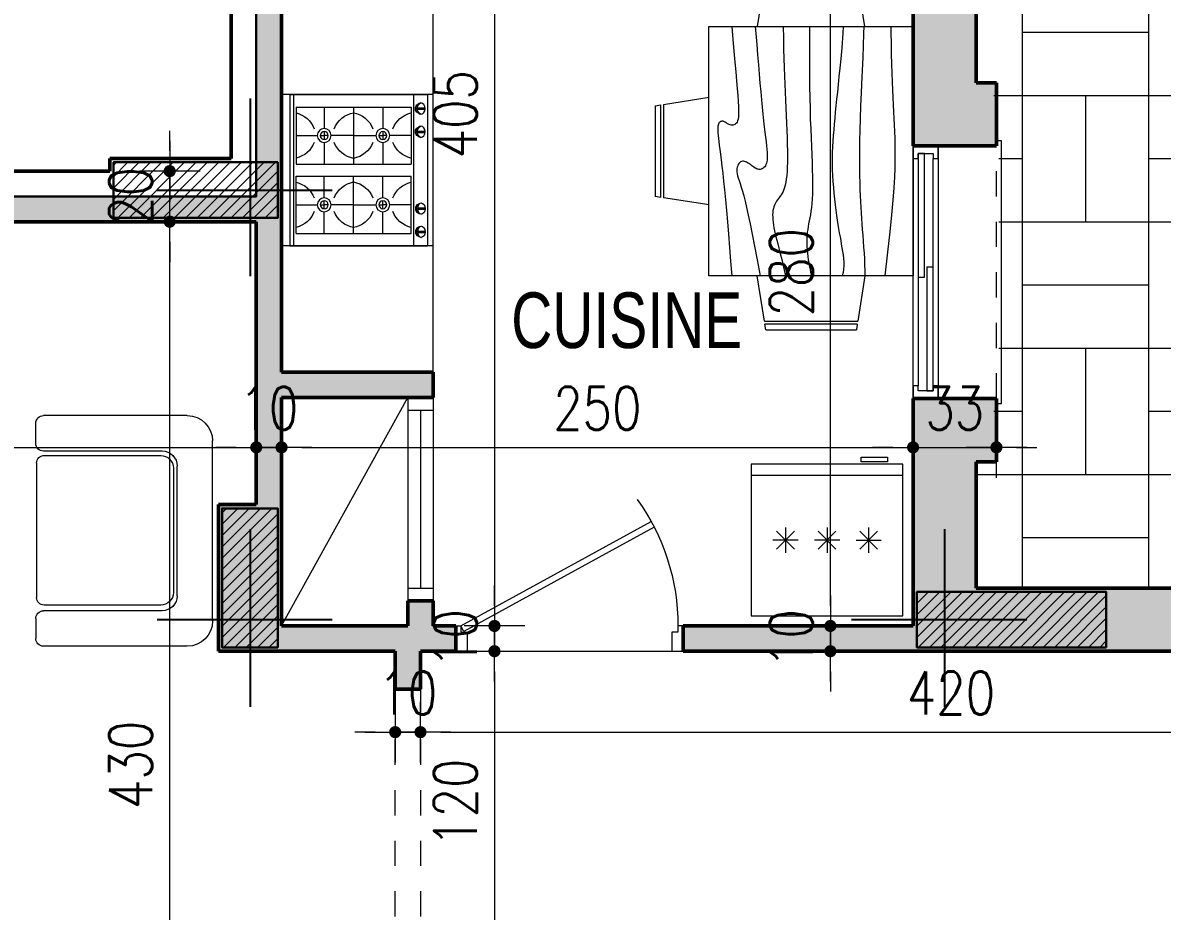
# Model space of a CAD drawing. Header units: millimetres. Extents: x 906 to 2482, y -1360 to -637.
# Drawn here: x 2039.043 to 2043.553, y -1350.228 to -1346.712 of the extents above; entities that cross this region are included whole.
import ezdxf

# ---------------------------------------------------------------- set-up
doc = ezdxf.new("R2010")
doc.units = ezdxf.units.MM
for name, pattern in [('AXES', [2, 1.25, -0.25, 0.25, -0.25]), ('CONTINU', [0]), ('HIDDEN', [0.375, 0.25, -0.125])]:
    doc.linetypes.add(name, pattern=pattern)
doc.layers.get('DEFPOINTS').update_dxf_attribs({"color": 255, "lineweight": 13})
for name, color, linetype, lineweight in [('A-signe', 7, 'Continuous', 9), ('APPUITS', 7, 'Continuous', 18), ('AXE LIMITE', 7, 'AXES', 30), ('DIM.', 4, 'Continuous', 25), ('interrompu', 7, 'HIDDEN', 15), ('MENUISERIE', 7, 'Continuous', 13), ('MUR 0.5', 7, 'Continuous', 50), ('POTEAUX ARCH', 7, 'Continuous', 30), ('POTEAUX HACHURE', 7, 'Continuous', 15), ('SANITAIRE', 7, 'Continuous', 15), ('TEXTE', 7, 'Continuous', 20)]:
    doc.layers.add(name, color=color, linetype=linetype, lineweight=lineweight)
doc.layers.add('AXE', color=7, linetype='AXES')
doc.layers.add('HATCH', color=7, linetype='Continuous', lineweight=5, true_color=0xbababa)
doc.layers.add('MEUBLE', color=7, linetype='Continuous', lineweight=15, true_color=0x6a4f34)
doc.layers.add('TEINTE 1', color=7, linetype='Continuous', true_color=0x210042)
doc.styles.add('atef', font='romans.shx', dxfattribs={"width": 0.8})
doc.styles.add('STYLE4', font='swisscl.ttf')
doc.dimstyles.new('COTEXT', dxfattribs={"dimscale": 0, "dimtxt": 0.17, "dimasz": 0.08, "dimexe": 0.015, "dimexo": 0.015, "dimgap": 0.07, "dimtad": 1, "dimdec": 0, "dimlfac": 100, "dimzin": 0, "dimdsep": 46, "dimtxsty": 'atef', "dimblk": 'SIG2', "dimcen": 0.15, "dimse1": 1, "dimse2": 1, "dimclrd": 256, "dimclre": 6, "dimclrt": 2, "dimadec": 0, "dimazin": 0, "dimtfac": 0.5, "dimtdec": 0, "dimtix": 1, "dimtmove": 2, "dimatfit": 1, "dimldrblk": 'SIG2', "dimfxl": 0.18, "dimtolj": 1, "dimtzin": 0, "dimlwd": 18, "dimarcsym": 0})

# ---------------------------------------------------------------- blocks, each defined once
blk = doc.blocks.new('PORTE 0.90')
at = {"layer": 'MENUISERIE'}
for points in [[(-0.7859, 0.3911), (-0.0325, -0.0217), (-0.02, 0), (-0.7742, 0.4132)], [(-0.9, 0), (-0.88, 0), (-0.88, -0.025), (-0.855, -0.025), (-0.855, -0.1), (-0.9, -0.1)], [(0, 0), (-0.02, 0), (-0.02, -0.025), (-0.045, -0.025), (-0.045, -0.1), (0, -0.1)]]:
    blk.add_lwpolyline(points, dxfattribs=at)
blk.add_arc((-0.02, 0), 0.86, 144.3645, 180, dxfattribs=at)
blk = doc.blocks.new('SIG2')
at = {"layer": 'A-signe'}
for p, q in [((0, 1.5), (0, 0.5)), ((-1.5, 0), (-0.5, 0)), ((-0.5, 0), (0.5, 0)), ((0, 0.5), (0, -0.5)), ((0.5, 0), (1.5, 0)), ((0, -0.5), (0, -1.5))]:
    blk.add_line(p, q, dxfattribs=at)
at = {"layer": 'A-signe', "const_width": 0.3}
blk.add_lwpolyline([(-0.15, 0, 1), (0.15, 0, 1)], format="xyb", close=True, dxfattribs=at)
blk = doc.blocks.new('*D904')
at = {"layer": 'DEFPOINTS', "color": 0, "transparency": 16777216}
for p in [(2041.7448, -1345.0493), (2040.9101, -1349.0993), (2041.2392, -1349.0993)]:
    blk.add_point(p, dxfattribs=at)
at = {"layer": 'DIM.', "lineweight": 18, "transparency": 16777216}
blk.add_line((2040.9101, -1345.1293), (2040.9101, -1349.0193), dxfattribs=at)
at = {"layer": 'DIM.', "lineweight": 18, "transparency": 16777216, "xscale": 0.08, "yscale": 0.08, "zscale": 0.08}
for p, rotation in [((2040.9101, -1345.0493), 90), ((2040.9101, -1349.0993), 270)]:
    blk.add_blockref('SIG2', p, dxfattribs=dict(at, rotation=rotation))
at = {"layer": 'DIM.', "color": 2, "transparency": 16777216, "insert": (2040.7551, -1347.0743), "char_height": 0.17, "attachment_point": 5, "rotation": 90, "style": 'atef'}
blk.add_mtext('\\A1;405', dxfattribs=at)
blk = doc.blocks.new('*D905')
at = {"layer": 'DEFPOINTS', "color": 0, "transparency": 16777216}
for p in [(2040.6172, -1349.1993), (2040.9101, -1350.3993), (2041.3899, -1350.3993)]:
    blk.add_point(p, dxfattribs=at)
at = {"layer": 'DIM.', "lineweight": 18, "transparency": 16777216}
blk.add_line((2040.9101, -1349.2793), (2040.9101, -1350.3193), dxfattribs=at)
at = {"layer": 'DIM.', "lineweight": 18, "transparency": 16777216, "xscale": 0.08, "yscale": 0.08, "zscale": 0.08}
for p, rotation in [((2040.9101, -1349.1993), 90), ((2040.9101, -1350.3993), 270)]:
    blk.add_blockref('SIG2', p, dxfattribs=dict(at, rotation=rotation))
at = {"layer": 'DIM.', "color": 2, "transparency": 16777216, "insert": (2040.7551, -1349.7993), "char_height": 0.17, "attachment_point": 5, "rotation": 90, "style": 'atef'}
blk.add_mtext('\\A1;120', dxfattribs=at)
blk = doc.blocks.new('Frigo1')
for p, q in [((0, 0.6), (0, 0)), ((0.6, 0.6), (0, 0.6)), ((0.6, 0), (0.6, 0.6)), ((0, 0), (0.6, 0)), ((0.0007, 0.0439), (0.5982, 0.0439)), ((0.0601, -0.0276), (0.0601, -0.0096)), ((0.0601, -0.0096), (0.1642, -0.0096)), ((0.1642, -0.0276), (0.0601, -0.0276)), ((0.1642, -0.0096), (0.1642, -0.0276))]:
    blk.add_line(p, q)
at = {"color": 0}
for p, q in [((0.1702, 0.2646), (0.0995, 0.3354)), ((0.0995, 0.2646), (0.1702, 0.3354)), ((0.1349, 0.25), (0.1349, 0.35)), ((0.2641, 0.2646), (0.3348, 0.3354)), ((0.3348, 0.2646), (0.2641, 0.3354)), ((0.2995, 0.25), (0.2995, 0.35)), ((0.4287, 0.2646), (0.4994, 0.3354)), ((0.4994, 0.2646), (0.4287, 0.3354)), ((0.4641, 0.25), (0.4641, 0.35)), ((0.1849, 0.3), (0.0849, 0.3)), ((0.2495, 0.3), (0.3495, 0.3)), ((0.4141, 0.3), (0.5141, 0.3))]:
    blk.add_line(p, q, dxfattribs=at)
blk = doc.blocks.new('KITCHEN  AID 30')
for p, q in [((-150, 0), (150, 0)), ((-150, 0), (-150, -272.5)), ((150, 0), (150, -272.5)), ((-150, -7.5), (150, -7.5)), ((-125, -12.5), (-125, -240)), ((-125, -12.5), (-12, -12.5)), ((-68.5, -12.5), (-68.5, -54.5)), ((-12, -12.5), (-12, -240)), ((12, -12.5), (12, -240)), ((125, -12.5), (12, -12.5)), ((68.5, -12.5), (68.5, -54.5)), ((125, -12.5), (125, -240)), ((-68.5, -60.4), (-68.5, -68.3)), ((68.5, -60.4), (68.5, -68.3)), ((-125, -68.3), (-82.2, -68.3)), ((-76.3, -68.3), (-60.7, -68.3)), ((-68.5, -76.1), (-68.5, -68.3)), ((-68.5, -126.5), (-68.5, -82)), ((-54.8, -68.3), (-12, -68.3)), ((54.8, -68.3), (12, -68.3)), ((76.3, -68.3), (60.7, -68.3)), ((68.5, -76.1), (68.5, -68.3)), ((68.5, -126.5), (68.5, -82)), ((125, -68.3), (82.2, -68.3)), ((-125, -126.2), (-12, -126.2)), ((-68.5, -126), (-68.5, -170.5)), ((125, -126.2), (12, -126.2)), ((68.5, -126), (68.5, -170.5)), ((-68.5, -176.4), (-68.5, -184.2)), ((68.5, -176.4), (68.5, -184.2)), ((-125, -184.2), (-82.2, -184.2)), ((-76.3, -184.2), (-60.7, -184.2)), ((-68.5, -192.1), (-68.5, -184.2)), ((-68.5, -240), (-68.5, -198)), ((-54.8, -184.2), (-12, -184.2)), ((54.8, -184.2), (12, -184.2)), ((76.3, -184.2), (60.7, -184.2)), ((68.5, -192.1), (68.5, -184.2)), ((68.5, -240), (68.5, -198)), ((125, -184.2), (82.2, -184.2)), ((-150, -245), (150, -245)), ((-125, -240), (-12, -240)), ((125, -240), (12, -240)), ((-123.2, -252.5), (-123.2, -268.1)), ((-120.7, -255.2), (-123.2, -255.2)), ((-120.7, -252.5), (-120.7, -268.1)), ((-77.2, -252.5), (-77.2, -268.1)), ((-74.7, -255.2), (-77.2, -255.2)), ((-74.7, -252.5), (-74.7, -268.1)), ((74.7, -252.7), (74.7, -268.2)), ((74.7, -255.4), (77.2, -255.4)), ((77.2, -252.7), (77.2, -268.2)), ((120.7, -252.7), (120.7, -268.2)), ((120.7, -255.4), (123.2, -255.4)), ((123.2, -252.7), (123.2, -268.2)), ((-150, -272.5), (150, -272.5))]:
    blk.add_line(p, q)
for centre, radius in [((-68.5, -68.3), 13.7), ((-68.5, -68.3), 7.82), ((68.5, -68.3), 13.7), ((68.5, -68.3), 7.82), ((-68.5, -184.2), 13.7), ((-68.5, -184.2), 7.82), ((68.5, -184.2), 13.7), ((68.5, -184.2), 7.82)]:
    blk.add_circle(centre, radius)
for centre, start, end in [((-63.7, -1.3), 192.7674, 248.8188), ((-73.3, -1.3), 291.1812, 347.2326), ((73.3, -1.3), 192.7674, 248.8188), ((63.7, -1.3), 291.1812, 347.2326), ((-63.7, -135.2), 111.1812, 170.1161), ((-73.3, -135.2), 9.8839, 68.8188), ((73.3, -135.2), 111.1812, 170.1161), ((63.7, -135.2), 9.8839, 68.8188), ((-63.7, -117.3), 189.8839, 248.8188), ((-73.3, -117.3), 291.1812, 350.1161), ((73.3, -117.3), 189.8839, 248.8188), ((63.7, -117.3), 291.1812, 350.1161), ((-63.7, -251.2), 111.1812, 167.2326), ((-73.3, -251.2), 12.7674, 68.8188), ((73.3, -251.2), 111.1812, 167.2326), ((63.7, -251.2), 12.7674, 68.8188)]:
    blk.add_arc(centre, 50.7, start, end)
for centre in [(-122, -259.4), (-76, -259.4)]:
    blk.add_ellipse(centre, major_axis=(-11.1, 0), ratio=0.7838)
for centre, major_axis, ratio, start_param, end_param in [((-122, -261.2), (-11.1, 0), 0.7838, 3.244352, 6.180426), ((-122, -254.5), (-8.35, 0), 0.700025, 3.302477, 6.122301), ((-76, -261.2), (-11.1, 0), 0.7838, 3.244352, 6.180426), ((-76, -254.5), (-8.35, 0), 0.700025, 3.302477, 6.122301)]:
    blk.add_ellipse(centre, major_axis=major_axis, ratio=ratio, start_param=start_param, end_param=end_param)
at = {"extrusion": (0, 0, -1)}
for centre in [(76, -259.6), (122, -259.6)]:
    blk.add_ellipse(centre, major_axis=(11.1, 0), ratio=0.7838, dxfattribs=at)
for centre, major_axis, ratio, start_param, end_param in [((76, -261.4), (11.1, 0), 0.7838, 3.244352, 6.180426), ((76, -254.7), (8.35, 0), 0.700025, 3.302477, 6.122301), ((122, -261.4), (11.1, 0), 0.7838, 3.244352, 6.180426), ((122, -254.7), (8.35, 0), 0.700025, 3.302477, 6.122301)]:
    blk.add_ellipse(centre, major_axis=major_axis, ratio=ratio, start_param=start_param, end_param=end_param, dxfattribs=at)
blk = doc.blocks.new('*D925')
at = {"layer": 'DEFPOINTS', "color": 0, "transparency": 16777216}
for p in [(2040.6987, -1349.0993), (2040.9101, -1349.0993), (2040.6987, -1349.1993)]:
    blk.add_point(p, dxfattribs=at)
at = {"layer": 'DIM.', "lineweight": 18, "transparency": 16777216}
for p, q in [((2040.9101, -1349.0193), (2040.9101, -1348.9393)), ((2040.9101, -1349.1993), (2040.9101, -1349.0993)), ((2040.9101, -1349.2793), (2040.9101, -1349.3593))]:
    blk.add_line(p, q, dxfattribs=at)
at = {"layer": 'DIM.', "lineweight": 18, "transparency": 16777216, "xscale": 0.08, "yscale": 0.08, "zscale": 0.08}
for p, rotation in [((2040.9101, -1349.0993), 270), ((2040.9101, -1349.1993), 90)]:
    blk.add_blockref('SIG2', p, dxfattribs=dict(at, rotation=rotation))
at = {"layer": 'DIM.', "color": 2, "transparency": 16777216, "insert": (2040.7551, -1349.1493), "char_height": 0.17, "attachment_point": 5, "rotation": 90, "style": 'atef'}
blk.add_mtext('\\A1;10', dxfattribs=at)
blk = doc.blocks.new('*D926')
at = {"layer": 'DEFPOINTS', "color": 0, "transparency": 16777216}
for p in [(2039.9672, -1347.7843), (2040.0672, -1348.0955), (2040.0672, -1348.3926)]:
    blk.add_point(p, dxfattribs=at)
at = {"layer": 'DIM.', "lineweight": 18, "transparency": 16777216}
for p, q in [((2039.8872, -1348.3926), (2039.8072, -1348.3926)), ((2039.9672, -1348.3926), (2040.0672, -1348.3926)), ((2040.1472, -1348.3926), (2040.2272, -1348.3926))]:
    blk.add_line(p, q, dxfattribs=at)
at = {"layer": 'DIM.', "lineweight": 18, "transparency": 16777216, "xscale": 0.08, "yscale": 0.08, "zscale": 0.08}
blk.add_blockref('SIG2', (2039.9672, -1348.3926), dxfattribs=at)
at = {"layer": 'DIM.', "lineweight": 18, "transparency": 16777216, "xscale": 0.08, "yscale": 0.08, "zscale": 0.08, "rotation": 180}
blk.add_blockref('SIG2', (2040.0672, -1348.3926), dxfattribs=at)
at = {"layer": 'DIM.', "color": 2, "transparency": 16777216, "insert": (2040.0172, -1348.2376), "char_height": 0.17, "attachment_point": 5, "style": 'atef'}
blk.add_mtext('\\A1;10', dxfattribs=at)
blk = doc.blocks.new('*D914')
at = {"layer": 'DEFPOINTS', "color": 0, "transparency": 16777216}
for p in [(2040.0672, -1347.6831), (2042.5672, -1348.116), (2042.5672, -1348.3926)]:
    blk.add_point(p, dxfattribs=at)
at = {"layer": 'DIM.', "lineweight": 18, "transparency": 16777216}
blk.add_line((2040.1472, -1348.3926), (2042.4872, -1348.3926), dxfattribs=at)
at = {"layer": 'DIM.', "lineweight": 18, "transparency": 16777216, "xscale": 0.08, "yscale": 0.08, "zscale": 0.08, "rotation": 180}
blk.add_blockref('SIG2', (2040.0672, -1348.3926), dxfattribs=at)
at = {"layer": 'DIM.', "lineweight": 18, "transparency": 16777216, "xscale": 0.08, "yscale": 0.08, "zscale": 0.08}
blk.add_blockref('SIG2', (2042.5672, -1348.3926), dxfattribs=at)
at = {"layer": 'DIM.', "color": 2, "transparency": 16777216, "insert": (2041.3172, -1348.2376), "char_height": 0.17, "attachment_point": 5, "style": 'atef'}
blk.add_mtext('\\A1;250', dxfattribs=at)
blk = doc.blocks.new('*D915')
at = {"layer": 'DEFPOINTS', "color": 0, "transparency": 16777216}
for p in [(2039.6245, -1347.4993), (2039.7101, -1347.4993), (2040.5423, -1351.7993)]:
    blk.add_point(p, dxfattribs=at)
at = {"layer": 'DIM.', "lineweight": 18, "transparency": 16777216}
blk.add_line((2039.6245, -1351.7193), (2039.6245, -1347.5793), dxfattribs=at)
at = {"layer": 'DIM.', "lineweight": 18, "transparency": 16777216, "xscale": 0.08, "yscale": 0.08, "zscale": 0.08}
for p, rotation in [((2039.6245, -1347.4993), 90), ((2039.6245, -1351.7993), 270)]:
    blk.add_blockref('SIG2', p, dxfattribs=dict(at, rotation=rotation))
at = {"layer": 'DIM.', "color": 2, "transparency": 16777216, "insert": (2039.4695, -1349.6493), "char_height": 0.17, "attachment_point": 5, "rotation": 90, "style": 'atef'}
blk.add_mtext('\\A1;430', dxfattribs=at)
blk = doc.blocks.new('*D916')
at = {"layer": 'DEFPOINTS', "color": 0, "transparency": 16777216}
for p in [(2039.6245, -1347.2993), (2039.7352, -1347.2993), (2039.7101, -1347.4993)]:
    blk.add_point(p, dxfattribs=at)
at = {"layer": 'DIM.', "lineweight": 18, "transparency": 16777216}
for p, q in [((2039.6245, -1347.2193), (2039.6245, -1347.1393)), ((2039.6245, -1347.4993), (2039.6245, -1347.2993)), ((2039.6245, -1347.5793), (2039.6245, -1347.6593))]:
    blk.add_line(p, q, dxfattribs=at)
at = {"layer": 'DIM.', "lineweight": 18, "transparency": 16777216, "xscale": 0.08, "yscale": 0.08, "zscale": 0.08}
for p, rotation in [((2039.6245, -1347.2993), 270), ((2039.6245, -1347.4993), 90)]:
    blk.add_blockref('SIG2', p, dxfattribs=dict(at, rotation=rotation))
at = {"layer": 'DIM.', "color": 2, "transparency": 16777216, "insert": (2039.4695, -1347.3993), "char_height": 0.17, "attachment_point": 5, "rotation": 90, "style": 'atef'}
blk.add_mtext('\\A1;20', dxfattribs=at)
blk = doc.blocks.new('*D931')
at = {"layer": 'DEFPOINTS', "color": 0, "linetype": 'Continuous', "transparency": 16777216}
for p in [(2035.7672, -1347.4993), (2039.9672, -1347.4993), (2039.9672, -1348.3926)]:
    blk.add_point(p, dxfattribs=at)
at = {"layer": 'DIM.', "linetype": 'Continuous', "lineweight": 18, "transparency": 16777216}
blk.add_line((2035.8472, -1348.3926), (2039.8872, -1348.3926), dxfattribs=at)
at = {"layer": 'DIM.', "linetype": 'Continuous', "lineweight": 18, "transparency": 16777216, "xscale": 0.08, "yscale": 0.08, "zscale": 0.08, "rotation": 180}
blk.add_blockref('SIG2', (2035.7672, -1348.3926), dxfattribs=at)
at = {"layer": 'DIM.', "linetype": 'Continuous', "lineweight": 18, "transparency": 16777216, "xscale": 0.08, "yscale": 0.08, "zscale": 0.08}
blk.add_blockref('SIG2', (2039.9672, -1348.3926), dxfattribs=at)
at = {"layer": 'DIM.', "color": 2, "linetype": 'Continuous', "transparency": 16777216, "insert": (2037.8672, -1348.2376), "char_height": 0.17, "attachment_point": 5, "style": 'atef'}
blk.add_mtext('\\A1;420', dxfattribs=at)
blk = doc.blocks.new('*D935')
at = {"layer": 'DEFPOINTS', "color": 0, "transparency": 16777216}
for p in [(2042.2262, -1349.0993), (2042.2399, -1349.0993), (2042.2262, -1349.1993)]:
    blk.add_point(p, dxfattribs=at)
at = {"layer": 'DIM.', "lineweight": 18, "transparency": 16777216}
for p, q in [((2042.2399, -1349.0193), (2042.2399, -1348.9393)), ((2042.2399, -1349.1993), (2042.2399, -1349.0993)), ((2042.2399, -1349.2793), (2042.2399, -1349.3593))]:
    blk.add_line(p, q, dxfattribs=at)
at = {"layer": 'DIM.', "lineweight": 18, "transparency": 16777216, "xscale": 0.08, "yscale": 0.08, "zscale": 0.08}
for p, rotation in [((2042.2399, -1349.0993), 270), ((2042.2399, -1349.1993), 90)]:
    blk.add_blockref('SIG2', p, dxfattribs=dict(at, rotation=rotation))
at = {"layer": 'DIM.', "color": 2, "transparency": 16777216, "insert": (2042.0849, -1349.1493), "char_height": 0.17, "attachment_point": 5, "rotation": 90, "style": 'atef'}
blk.add_mtext('\\A1;10', dxfattribs=at)
blk = doc.blocks.new('*D936')
at = {"layer": 'DEFPOINTS', "color": 0, "transparency": 16777216}
for p in [(2042.2399, -1346.2993), (2042.5672, -1346.2993), (2042.2262, -1349.0993)]:
    blk.add_point(p, dxfattribs=at)
at = {"layer": 'DIM.', "lineweight": 18, "transparency": 16777216}
blk.add_line((2042.2399, -1349.0193), (2042.2399, -1346.3793), dxfattribs=at)
at = {"layer": 'DIM.', "lineweight": 18, "transparency": 16777216, "xscale": 0.08, "yscale": 0.08, "zscale": 0.08}
for p, rotation in [((2042.2399, -1346.2993), 90), ((2042.2399, -1349.0993), 270)]:
    blk.add_blockref('SIG2', p, dxfattribs=dict(at, rotation=rotation))
at = {"layer": 'DIM.', "color": 2, "transparency": 16777216, "insert": (2042.0849, -1347.6993), "char_height": 0.17, "attachment_point": 5, "rotation": 90, "style": 'atef'}
blk.add_mtext('\\A1;280', dxfattribs=at)
blk = doc.blocks.new('*D938')
at = {"layer": 'DEFPOINTS', "color": 0, "transparency": 16777216}
for p in [(2040.5172, -1349.5241), (2040.6172, -1349.5196), (2040.6172, -1349.5241)]:
    blk.add_point(p, dxfattribs=at)
at = {"layer": 'DIM.', "lineweight": 18, "transparency": 16777216}
for p, q in [((2040.4372, -1349.5196), (2040.3572, -1349.5196)), ((2040.5172, -1349.5196), (2040.6172, -1349.5196)), ((2040.6972, -1349.5196), (2040.7772, -1349.5196))]:
    blk.add_line(p, q, dxfattribs=at)
at = {"layer": 'DIM.', "lineweight": 18, "transparency": 16777216, "xscale": 0.08, "yscale": 0.08, "zscale": 0.08}
blk.add_blockref('SIG2', (2040.5172, -1349.5196), dxfattribs=at)
at = {"layer": 'DIM.', "lineweight": 18, "transparency": 16777216, "xscale": 0.08, "yscale": 0.08, "zscale": 0.08, "rotation": 180}
blk.add_blockref('SIG2', (2040.6172, -1349.5196), dxfattribs=at)
at = {"layer": 'DIM.', "color": 2, "transparency": 16777216, "insert": (2040.5672, -1349.3646), "char_height": 0.17, "attachment_point": 5, "style": 'atef'}
blk.add_mtext('\\A1;10', dxfattribs=at)
blk = doc.blocks.new('*D939')
at = {"layer": 'DEFPOINTS', "color": 0, "transparency": 16777216}
for p in [(2044.8172, -1349.1993), (2040.6172, -1349.5241), (2044.8172, -1349.5196)]:
    blk.add_point(p, dxfattribs=at)
at = {"layer": 'DIM.', "lineweight": 18, "transparency": 16777216}
blk.add_line((2040.6972, -1349.5196), (2044.7372, -1349.5196), dxfattribs=at)
at = {"layer": 'DIM.', "lineweight": 18, "transparency": 16777216, "xscale": 0.08, "yscale": 0.08, "zscale": 0.08, "rotation": 180}
blk.add_blockref('SIG2', (2040.6172, -1349.5196), dxfattribs=at)
at = {"layer": 'DIM.', "lineweight": 18, "transparency": 16777216, "xscale": 0.08, "yscale": 0.08, "zscale": 0.08}
blk.add_blockref('SIG2', (2044.8172, -1349.5196), dxfattribs=at)
at = {"layer": 'DIM.', "color": 2, "transparency": 16777216, "insert": (2042.7172, -1349.3646), "char_height": 0.17, "attachment_point": 5, "style": 'atef'}
blk.add_mtext('\\A1;420', dxfattribs=at)
blk = doc.blocks.new('*D958')
at = {"layer": 'DEFPOINTS', "color": 0, "linetype": 'CONTINU', "transparency": 16777216}
for p in [(2042.5672, -1348.2726), (2042.8972, -1348.2726), (2042.8972, -1348.3926)]:
    blk.add_point(p, dxfattribs=at)
at = {"layer": 'DIM.', "linetype": 'CONTINU', "lineweight": 18, "transparency": 16777216}
for p, q in [((2042.4872, -1348.3926), (2042.4072, -1348.3926)), ((2042.5672, -1348.3926), (2042.8972, -1348.3926)), ((2042.9772, -1348.3926), (2043.0572, -1348.3926))]:
    blk.add_line(p, q, dxfattribs=at)
at = {"layer": 'DIM.', "linetype": 'CONTINU', "lineweight": 18, "transparency": 16777216, "xscale": 0.08, "yscale": 0.08, "zscale": 0.08}
blk.add_blockref('SIG2', (2042.5672, -1348.3926), dxfattribs=at)
at = {"layer": 'DIM.', "linetype": 'CONTINU', "lineweight": 18, "transparency": 16777216, "xscale": 0.08, "yscale": 0.08, "zscale": 0.08, "rotation": 180}
blk.add_blockref('SIG2', (2042.8972, -1348.3926), dxfattribs=at)
at = {"layer": 'DIM.', "color": 2, "linetype": 'CONTINU', "transparency": 16777216, "insert": (2042.7322, -1348.2376), "char_height": 0.17, "attachment_point": 5, "style": 'atef'}
blk.add_mtext('\\A1;33', dxfattribs=at)
blk = doc.blocks.new('Sofa1P')
for p, q in [((-0.3562, 0), (0.3562, 0)), ((-0.4562, -0.1), (-0.4562, -0.6699)), ((0.4562, -0.1), (0.4562, -0.6699)), ((-0.2563, -0.14), (0.2563, -0.14)), ((0.2487, -0.1553), (-0.2436, -0.1553)), ((-0.3162, -0.2), (-0.3162, -0.6699)), ((-0.2936, -0.2053), (-0.2936, -0.6667)), ((0.2987, -0.6667), (0.2987, -0.2053)), ((0.3162, -0.2), (0.3162, -0.6699)), ((-0.3462, -0.6999), (-0.4262, -0.6999)), ((0.2687, -0.6967), (-0.2636, -0.6967)), ((0.3462, -0.6999), (0.4262, -0.6999))]:
    blk.add_line(p, q)
for centre, radius, start, end in [((-0.3562, -0.1), 0.1, 90, 180), ((0.3562, -0.1), 0.1, 0, 90), ((-0.2563, -0.2), 0.06, 90, 180), ((-0.2436, -0.2053), 0.05, 90, 180), ((0.2487, -0.2053), 0.05, 0, 90), ((0.2563, -0.2), 0.06, 0, 90), ((-0.4262, -0.6699), 0.03, 180, 270), ((-0.3462, -0.6699), 0.03, 270, 0), ((-0.2636, -0.6667), 0.03, 180, 270), ((0.2687, -0.6667), 0.03, 270, 0), ((0.3462, -0.6699), 0.03, 180, 270), ((0.4262, -0.6699), 0.03, 270, 0)]:
    blk.add_arc(centre, radius, start, end)

msp = doc.modelspace()

# ---------------------------------------------------------------- hatches: boundary and pattern name
at = {"layer": 'HATCH'}
h = msp.add_hatch(dxfattribs=at)
h.set_pattern_fill('164', pattern_type=2)
h.set_pattern_definition([(0, (0, 0), (0.5, 0.5), []), (0, (0, 0.25), (0.5, 0.5), [0.5, -0.5]), (90, (0, 0), (-0.5, 0.5), []), (90, (0.25, 0.5), (-0.5, 0.5), [0.5, -0.5])])
h.paths.add_polyline_path([(2042.8172, -1348.9493), (2045.8893, -1348.9493), (2045.8893, -1348.9263), (2046.4472, -1348.9263), (2046.4472, -1348.9493), (2046.7172, -1348.9493), (2046.7172, -1345.0493), (2042.8172, -1345.0493), (2042.8172, -1345.0679), (2042.8372, -1345.0679), (2042.8372, -1346.0693), (2042.8172, -1346.0693), (2042.8172, -1346.9493), (2042.8872, -1346.9493), (2042.8872, -1347.1793), (2042.9072, -1347.1793), (2042.9072, -1348.2193), (2042.8872, -1348.2193), (2042.8872, -1348.4493), (2042.8172, -1348.4493)])
at = {"layer": 'POTEAUX HACHURE'}
h = msp.add_hatch(dxfattribs=at)
h.set_pattern_fill('ANSI31', color=256, scale=0.01)
h.set_pattern_definition([(45, (938.109405, -440.583922), (-0.0224506403, 0.0224506403), [])])
h.paths.add_polyline_path([(2040.0522, -1347.2643), (2039.4021, -1347.2643), (2039.4021, -1347.4842), (2040.0522, -1347.4842)])
h = msp.add_hatch(dxfattribs=at)
h.set_pattern_fill('ANSI31', color=256, scale=0.01)
h.set_pattern_definition([(45, (938.109405, -446.83392), (-0.0224506403, 0.0224506403), [])])
h.paths.add_polyline_path([(2040.0522, -1349.1843), (2039.8321, -1349.1843), (2039.8321, -1348.6344), (2040.0522, -1348.6344)])
h = msp.add_hatch(dxfattribs=at)
h.set_pattern_fill('ANSI31', color=256, scale=0.01)
h.set_pattern_definition([(45, (940.859405, -446.83392), (-0.0224506403, 0.0224506403), [])])
h.paths.add_polyline_path([(2043.3322, -1349.1843), (2042.5821, -1349.1843), (2042.5821, -1348.9644), (2043.3322, -1348.9644)])
at = {"layer": 'TEINTE 1', "linetype": 'CONTINU'}
h = msp.add_hatch(color=256, dxfattribs=at)
h.dxf.hatch_style = 1
h.paths.add_polyline_path([(2042.8172, -1346.0493), (2041.8172, -1346.0493), (2041.8172, -1345.9493), (2041.5672, -1345.9493), (2041.5672, -1346.2993), (2042.5672, -1346.2993), (2042.5672, -1347.1993), (2042.8972, -1347.1993), (2042.8972, -1346.9493), (2042.8172, -1346.9493)])
h = msp.add_hatch(color=256, dxfattribs=at)
h.dxf.hatch_style = 1
h.paths.add_polyline_path([(2040.0672, -1348.1955), (2040.6673, -1348.1955), (2040.6673, -1348.0955), (2040.0672, -1348.0955), (2040.0672, -1346.2592), (2039.9672, -1346.2592), (2039.9672, -1347.3993), (2039.3882, -1347.3993), (2039.4239, -1347.4993), (2039.9672, -1347.4993), (2039.9672, -1348.6193), (2039.8172, -1348.6193), (2039.8172, -1349.1993), (2040.5172, -1349.1993), (2040.5172, -1349.3493), (2040.6172, -1349.3493), (2040.6172, -1349.1993), (2040.7566, -1349.1993), (2040.7566, -1349.0993), (2040.6673, -1349.0993), (2040.6673, -1348.9993), (2040.5673, -1348.9993), (2040.5673, -1349.0993), (2040.0672, -1349.0993)])
h = msp.add_hatch(color=256, dxfattribs=at)
h.dxf.hatch_style = 1
h.paths.add_polyline_path([(2039.3882, -1347.3993), (2035.6672, -1347.3993), (2035.6672, -1349.3739), (2035.7672, -1349.3739), (2035.7672, -1347.4993), (2039.4239, -1347.4993)])
h = msp.add_hatch(color=256, dxfattribs=at)
h.dxf.hatch_style = 1
h.paths.add_polyline_path([(2045.9172, -1348.9493), (2042.8172, -1348.9493), (2042.8172, -1348.4493), (2042.8972, -1348.4493), (2042.8972, -1348.1993), (2042.5672, -1348.1993), (2042.5672, -1349.0993), (2041.6566, -1349.0993), (2041.6566, -1349.1993), (2044.8172, -1349.1993), (2044.8172, -1349.5002), (2044.9172, -1349.5002), (2044.9172, -1349.1993), (2045.9172, -1349.1993)])

# ---------------------------------------------------------------- linework, layer by layer
at = {"layer": 'APPUITS'}
msp.add_lwpolyline([(2042.8972, -1348.2193), (2042.9172, -1348.2193), (2042.9172, -1347.1793), (2042.8972, -1347.1793)], dxfattribs=at)
at = {"layer": 'AXE'}
for p, q in [((2039.9426, -1347.0124), (2039.9426, -1347.7154)), ((2039.5743, -1347.3743), (2040.2675, -1347.3743)), ((2039.9426, -1348.7159), (2039.9426, -1349.4189)), ((2042.6922, -1348.7158), (2042.6922, -1349.4188)), ((2039.5743, -1349.074), (2040.2675, -1349.074)), ((2042.3238, -1349.074), (2043.0171, -1349.074))]:
    msp.add_line(p, q, dxfattribs=at)
at = {"layer": 'AXE LIMITE', "linetype": 'CONTINU'}
msp.add_lwpolyline([(2042.8172, -1344.9493), (2039.9672, -1344.9493), (2039.9672, -1347.3993), (2035.6672, -1347.3993), (2035.6672, -1354.3493)], dxfattribs=at)
at = {"layer": 'interrompu', "ltscale": 0.2}
for p, q in [((2042.8972, -1348.1993), (2042.8972, -1347.1993)), ((2039.4034, -1347.2955), (2039.4021, -1347.2935)), ((2040.5172, -1350.2493), (2040.5172, -1349.3493)), ((2040.6172, -1349.3493), (2040.6172, -1350.2493))]:
    msp.add_line(p, q, dxfattribs=at)
at = {"layer": 'MENUISERIE'}
for p, q in [((2042.5672, -1348.1993), (2042.5672, -1347.1993)), ((2042.6672, -1347.1993), (2042.6672, -1348.1993)), ((2042.5872, -1347.2493), (2042.5872, -1348.1493)), ((2042.6472, -1348.1493), (2042.6472, -1347.2493)), ((2040.0672, -1349.0993), (2040.5673, -1348.1955)), ((2040.5673, -1348.1955), (2040.5673, -1348.9993)), ((2040.6673, -1348.1955), (2040.6673, -1348.9993)), ((2040.5673, -1348.2455), (2040.6673, -1348.2455)), ((2040.6173, -1348.2455), (2040.6173, -1348.9493)), ((2040.5673, -1348.9493), (2040.6673, -1348.9493)), ((2040.7566, -1349.1993), (2041.6566, -1349.1993))]:
    msp.add_line(p, q, dxfattribs=at)
at = {"layer": 'MENUISERIE', "extrusion": (0, 0, -1)}
for points in [[(-2042.6672, -1347.1993), (-2042.5672, -1347.1993), (-2042.5672, -1347.2493), (-2042.5872, -1347.2493), (-2042.5872, -1347.2293), (-2042.6472, -1347.2293), (-2042.6472, -1347.2493), (-2042.6672, -1347.2493), (-2042.6672, -1347.2493)], [(-2042.6122, -1347.2293), (-2042.5872, -1347.2293), (-2042.5872, -1347.7193), (-2042.6122, -1347.7193), (-2042.6122, -1347.7193)], [(-2042.6472, -1347.6793), (-2042.6222, -1347.6793), (-2042.6222, -1348.1693), (-2042.6472, -1348.1693), (-2042.6472, -1348.1693)], [(-2042.6672, -1348.1993), (-2042.6672, -1348.1493), (-2042.6472, -1348.1493), (-2042.6472, -1348.1693), (-2042.5872, -1348.1693), (-2042.5872, -1348.1493), (-2042.5672, -1348.1493), (-2042.5672, -1348.1993), (-2042.5672, -1348.1993)]]:
    msp.add_lwpolyline(points, close=True, dxfattribs=at)
at = {"layer": 'MEUBLE'}
for p, q in [((2041.9785, -1346.5467), (2041.9504, -1346.7263)), ((2042.3761, -1346.7263), (2042.348, -1346.5467)), ((2041.7593, -1347.7136), (2041.7593, -1346.7263)), ((2041.7593, -1346.7263), (2042.5672, -1346.7263)), ((2042.5672, -1346.7263), (2042.5672, -1347.7136)), ((2041.5798, -1347.0352), (2041.7594, -1347.0071)), ((2041.5462, -1347.0404), (2041.5686, -1347.0369)), ((2041.5462, -1347.0404), (2041.5462, -1347.3995)), ((2041.5686, -1347.403), (2041.5686, -1347.037)), ((2041.5798, -1347.0353), (2041.5798, -1347.4048)), ((2041.5686, -1347.403), (2041.5462, -1347.3995)), ((2041.7594, -1347.4328), (2041.5798, -1347.4047)), ((2042.5672, -1347.7136), (2041.7593, -1347.7136)), ((2041.9785, -1347.8932), (2041.9504, -1347.7136)), ((2042.3761, -1347.7136), (2042.348, -1347.8931)), ((2041.9786, -1347.8931), (2042.3481, -1347.8931)), ((2041.9837, -1347.9268), (2041.9802, -1347.9044)), ((2042.3463, -1347.9044), (2041.9803, -1347.9044)), ((2041.9837, -1347.9268), (2042.3428, -1347.9268)), ((2042.3463, -1347.9044), (2042.3428, -1347.9268))]:
    msp.add_line(p, q, dxfattribs=at)
for points in [[(2041.849, -1346.7263), (2041.8491, -1346.7272), (2041.8533, -1346.7781), (2041.8574, -1346.8249), (2041.8613, -1346.8677), (2041.865, -1346.9066), (2041.8683, -1346.9416), (2041.8712, -1346.9727), (2041.8735, -1347), (2041.8753, -1347.0236), (2041.8763, -1347.0436), (2041.8767, -1347.0602), (2041.8765, -1347.0738), (2041.8757, -1347.0848), (2041.8744, -1347.0936), (2041.8726, -1347.1004), (2041.8704, -1347.1056), (2041.8678, -1347.1096), (2041.8648, -1347.1127), (2041.8616, -1347.115), (2041.8581, -1347.1165), (2041.8545, -1347.1173), (2041.8508, -1347.1176), (2041.847, -1347.1172), (2041.8433, -1347.1164), (2041.8397, -1347.1152), (2041.8363, -1347.1137), (2041.833, -1347.1119), (2041.8299, -1347.1099), (2041.8269, -1347.108), (2041.8239, -1347.1061), (2041.8211, -1347.1044), (2041.8182, -1347.1031), (2041.8154, -1347.1021), (2041.8126, -1347.1017), (2041.8099, -1347.1018), (2041.8072, -1347.1024), (2041.8047, -1347.1035), (2041.8023, -1347.1052), (2041.8002, -1347.1074), (2041.7983, -1347.1101), (2041.7967, -1347.1134), (2041.7955, -1347.1171), (2041.7946, -1347.1216), (2041.7941, -1347.1268), (2041.7939, -1347.133), (2041.7941, -1347.1402), (2041.7946, -1347.1486), (2041.7955, -1347.1583), (2041.7967, -1347.1695), (2041.7983, -1347.1822), (2041.8002, -1347.1968), (2041.8024, -1347.2136), (2041.8049, -1347.2327), (2041.8077, -1347.2545), (2041.8107, -1347.2792), (2041.8139, -1347.3072), (2041.8173, -1347.3387), (2041.8209, -1347.3739), (2041.8246, -1347.4127), (2041.8285, -1347.4549), (2041.8325, -1347.5006), (2041.8366, -1347.5494), (2041.8407, -1347.6013), (2041.8449, -1347.6561), (2041.8491, -1347.7136)], [(2041.9426, -1346.7263), (2041.9447, -1346.7551), (2041.9482, -1346.7983), (2041.9516, -1346.8391), (2041.9549, -1346.8783), (2041.958, -1346.9157), (2041.9611, -1346.9512), (2041.964, -1346.9849), (2041.9669, -1347.0167), (2041.9697, -1347.0464), (2041.9725, -1347.0741), (2041.9753, -1347.0997), (2041.978, -1347.1233), (2041.9806, -1347.1449), (2041.983, -1347.1645), (2041.9852, -1347.1824), (2041.987, -1347.1985), (2041.9884, -1347.2128), (2041.9893, -1347.2256), (2041.9898, -1347.2367), (2041.9897, -1347.2464), (2041.9892, -1347.2548), (2041.9882, -1347.262), (2041.9867, -1347.2682), (2041.9849, -1347.2734), (2041.9826, -1347.2779), (2041.98, -1347.2817), (2041.977, -1347.2849), (2041.9737, -1347.2876), (2041.9702, -1347.2897), (2041.9664, -1347.2912), (2041.9625, -1347.2922), (2041.9584, -1347.2924), (2041.9543, -1347.2921), (2041.9501, -1347.291), (2041.9459, -1347.2893), (2041.9417, -1347.287), (2041.9374, -1347.2842), (2041.9332, -1347.2812), (2041.929, -1347.278), (2041.9248, -1347.2747), (2041.9206, -1347.2715), (2041.9164, -1347.2686), (2041.9122, -1347.2659), (2041.908, -1347.2637), (2041.9039, -1347.262), (2041.8998, -1347.2609), (2041.8958, -1347.2603), (2041.892, -1347.2604), (2041.8882, -1347.2613), (2041.8846, -1347.263), (2041.8812, -1347.2655), (2041.8781, -1347.2688), (2041.8753, -1347.2729), (2041.8729, -1347.2777), (2041.8711, -1347.2831), (2041.8699, -1347.289), (2041.8694, -1347.2954), (2041.8697, -1347.3022), (2041.8708, -1347.3095), (2041.8727, -1347.3174), (2041.8754, -1347.3263), (2041.8787, -1347.3365), (2041.8825, -1347.3483), (2041.8869, -1347.3621), (2041.8917, -1347.3781), (2041.8968, -1347.3967), (2041.9022, -1347.4182), (2041.908, -1347.4434), (2041.9145, -1347.473), (2041.9217, -1347.5078), (2041.9298, -1347.5485), (2041.939, -1347.5959), (2041.9494, -1347.6506), (2041.9613, -1347.7136)], [(2042.0529, -1346.7263), (2042.0529, -1346.7281), (2042.0537, -1346.7732), (2042.0546, -1346.8147), (2042.0557, -1346.8532), (2042.0569, -1346.8892), (2042.0582, -1346.9232), (2042.0595, -1346.9556), (2042.0609, -1346.987), (2042.0623, -1347.018), (2042.0637, -1347.0488), (2042.065, -1347.0793), (2042.0663, -1347.1094), (2042.0674, -1347.1386), (2042.0684, -1347.1668), (2042.0691, -1347.1936), (2042.0696, -1347.2189), (2042.0698, -1347.2424), (2042.0696, -1347.2638), (2042.069, -1347.2832), (2042.0682, -1347.3007), (2042.0669, -1347.3165), (2042.0654, -1347.3306), (2042.0634, -1347.3431), (2042.0612, -1347.3542), (2042.0585, -1347.3639), (2042.0556, -1347.3725), (2042.0523, -1347.3799), (2042.0488, -1347.3866), (2042.0452, -1347.3925), (2042.0415, -1347.3978), (2042.0378, -1347.4029), (2042.0341, -1347.4077), (2042.0305, -1347.4126), (2042.0271, -1347.4176), (2042.0239, -1347.4228), (2042.0209, -1347.4284), (2042.0183, -1347.4343), (2042.0161, -1347.4407), (2042.0142, -1347.4475), (2042.0127, -1347.455), (2042.0118, -1347.463), (2042.0113, -1347.4718), (2042.0114, -1347.4812), (2042.0119, -1347.4912), (2042.0129, -1347.5016), (2042.0144, -1347.5125), (2042.0163, -1347.5238), (2042.0185, -1347.5354), (2042.0211, -1347.5472), (2042.0241, -1347.5593), (2042.0276, -1347.5724), (2042.0315, -1347.5872), (2042.0361, -1347.6045), (2042.0414, -1347.625), (2042.0474, -1347.6495), (2042.0544, -1347.6788), (2042.0623, -1347.7136)], [(2042.1575, -1346.7263), (2042.1573, -1346.7357), (2042.1567, -1346.7992), (2042.1566, -1346.8579), (2042.1568, -1346.9122), (2042.1574, -1346.9626), (2042.1582, -1347.0093), (2042.1593, -1347.0528), (2042.1605, -1347.0935), (2042.1619, -1347.1316), (2042.1633, -1347.1676), (2042.1646, -1347.2018), (2042.166, -1347.2342), (2042.1672, -1347.2648), (2042.1682, -1347.2936), (2042.1689, -1347.3205), (2042.1693, -1347.3456), (2042.1693, -1347.3688), (2042.1689, -1347.3901), (2042.1679, -1347.4095), (2042.1665, -1347.4272), (2042.1648, -1347.4433), (2042.1628, -1347.4581), (2042.1606, -1347.4718), (2042.1583, -1347.4845), (2042.1561, -1347.4965), (2042.1539, -1347.5079), (2042.1519, -1347.519), (2042.1501, -1347.5298), (2042.1486, -1347.5406), (2042.1474, -1347.5514), (2042.1465, -1347.5624), (2042.146, -1347.5737), (2042.146, -1347.5854), (2042.1464, -1347.5977), (2042.1474, -1347.6106), (2042.1487, -1347.6239), (2042.1504, -1347.6371), (2042.1523, -1347.6499), (2042.1542, -1347.662), (2042.1562, -1347.673), (2042.158, -1347.6826), (2042.1595, -1347.6903), (2042.1607, -1347.6959), (2042.1617, -1347.6998), (2042.1623, -1347.7025), (2042.1628, -1347.7044), (2042.1631, -1347.706), (2042.1632, -1347.7077), (2042.1632, -1347.7101), (2042.1633, -1347.7136)], [(2042.29, -1346.7263), (2042.2885, -1346.7537), (2042.2847, -1346.8107), (2042.2809, -1346.855), (2042.2773, -1346.8918), (2042.2739, -1346.9253), (2042.2707, -1346.9568), (2042.2676, -1346.9863), (2042.2647, -1347.0141), (2042.262, -1347.0405), (2042.2594, -1347.0657), (2042.2571, -1347.0899), (2042.2549, -1347.1134), (2042.2529, -1347.1363), (2042.2511, -1347.1588), (2042.2496, -1347.181), (2042.2483, -1347.2031), (2042.2475, -1347.2252), (2042.247, -1347.2475), (2042.247, -1347.27), (2042.2474, -1347.2929), (2042.2484, -1347.3162), (2042.2498, -1347.3399), (2042.2516, -1347.3636), (2042.2537, -1347.3871), (2042.2561, -1347.4101), (2042.2587, -1347.4325), (2042.2614, -1347.454), (2042.2642, -1347.4743), (2042.267, -1347.4932), (2042.2698, -1347.511), (2042.2726, -1347.5277), (2042.2753, -1347.5436), (2042.278, -1347.5588), (2042.2807, -1347.5735), (2042.2832, -1347.588), (2042.2857, -1347.6024), (2042.2881, -1347.6168), (2042.2902, -1347.6312), (2042.2919, -1347.6455), (2042.2929, -1347.6597), (2042.293, -1347.6737), (2042.2922, -1347.6874), (2042.2901, -1347.7008), (2042.2867, -1347.7136)], [(2042.3724, -1346.7263), (2042.3715, -1346.7545), (2042.368, -1346.8492), (2042.3648, -1346.9255), (2042.362, -1346.9883), (2042.3596, -1347.0423), (2042.3578, -1347.0915), (2042.3564, -1347.137), (2042.3555, -1347.1789), (2042.3549, -1347.2176), (2042.3547, -1347.2533), (2042.3549, -1347.2863), (2042.3553, -1347.3169), (2042.3559, -1347.3452), (2042.3566, -1347.3717), (2042.3576, -1347.3965), (2042.3587, -1347.4201), (2042.36, -1347.4427), (2042.3613, -1347.4647), (2042.3628, -1347.4864), (2042.3644, -1347.5082), (2042.3661, -1347.5304), (2042.3679, -1347.5531), (2042.3697, -1347.5764), (2042.3715, -1347.5999), (2042.373, -1347.6234), (2042.3744, -1347.6468), (2042.3755, -1347.6697), (2042.3762, -1347.6921), (2042.3764, -1347.7136)], [(2042.479, -1346.7263), (2042.4793, -1346.7515), (2042.4801, -1346.7953), (2042.481, -1346.8364), (2042.4821, -1346.875), (2042.4833, -1346.9113), (2042.4845, -1346.9454), (2042.4859, -1346.9775), (2042.4872, -1347.0079), (2042.4886, -1347.0367), (2042.49, -1347.0641), (2042.4914, -1347.0906), (2042.4926, -1347.1165), (2042.4937, -1347.1425), (2042.4945, -1347.1688), (2042.4951, -1347.1959), (2042.4953, -1347.2244), (2042.4952, -1347.2545), (2042.4946, -1347.2871), (2042.4932, -1347.3235), (2042.4909, -1347.3654), (2042.4873, -1347.4143), (2042.4822, -1347.472), (2042.4753, -1347.54), (2042.4663, -1347.62), (2042.455, -1347.7136)]]:
    msp.add_lwpolyline(points, dxfattribs=at)
at = {"layer": 'MUR 0.5'}
for p, q in [((2039.8672, -1347.2493), (2039.8672, -1344.1046)), ((2040.0672, -1348.0955), (2040.0672, -1345.0493)), ((2042.8172, -1346.9493), (2042.8172, -1346.0493)), ((2042.5672, -1347.1993), (2042.5672, -1346.2993)), ((2042.8172, -1346.9493), (2042.8972, -1346.9493)), ((2042.8972, -1346.9493), (2042.8972, -1347.1993)), ((2042.8972, -1347.1993), (2042.5672, -1347.1993)), ((2039.3872, -1347.2993), (2039.3872, -1347.2493)), ((2039.3872, -1347.2493), (2039.8672, -1347.2493)), ((2037.0979, -1347.2993), (2039.3872, -1347.2993)), ((2035.7672, -1347.4993), (2039.9672, -1347.4993)), ((2039.9672, -1348.6193), (2039.9672, -1347.4993)), ((2040.0672, -1348.0955), (2040.6673, -1348.0955)), ((2040.6673, -1348.0955), (2040.6673, -1348.1955)), ((2040.0672, -1349.0993), (2040.0672, -1348.1955)), ((2040.0672, -1348.1955), (2040.6673, -1348.1955)), ((2042.5672, -1349.0993), (2042.5672, -1348.1993)), ((2042.5672, -1348.1993), (2042.8972, -1348.1993)), ((2042.8972, -1348.1993), (2042.8972, -1348.4493)), ((2042.8172, -1348.9493), (2042.8172, -1348.4493)), ((2042.8972, -1348.4493), (2042.8172, -1348.4493)), ((2039.8172, -1349.1993), (2039.8172, -1348.6193)), ((2039.9672, -1348.6193), (2039.8172, -1348.6193)), ((2042.8172, -1348.9493), (2045.9172, -1348.9493)), ((2040.5673, -1348.9993), (2040.6673, -1348.9993)), ((2040.5673, -1348.9993), (2040.5673, -1349.0993)), ((2040.6673, -1348.9993), (2040.6673, -1349.0993)), ((2040.5673, -1349.0993), (2040.0672, -1349.0993)), ((2040.7566, -1349.0993), (2040.6673, -1349.0993)), ((2040.7566, -1349.0993), (2040.7566, -1349.1993)), ((2042.5672, -1349.0993), (2041.6566, -1349.0993)), ((2041.6566, -1349.0993), (2041.6566, -1349.1993)), ((2040.5172, -1349.1993), (2039.8172, -1349.1993)), ((2040.5172, -1349.3493), (2040.5172, -1349.1993)), ((2040.6172, -1349.3493), (2040.6172, -1349.1993)), ((2040.6172, -1349.1993), (2040.7566, -1349.1993)), ((2041.6566, -1349.1993), (2044.8172, -1349.1993)), ((2040.6172, -1349.3493), (2040.5172, -1349.3493))]:
    msp.add_line(p, q, dxfattribs=at)
at = {"layer": 'POTEAUX ARCH'}
for points in [[(2040.0522, -1347.2643), (2039.4021, -1347.2643), (2039.4021, -1347.4842), (2040.0522, -1347.4842)], [(2040.0522, -1349.1843), (2039.8321, -1349.1843), (2039.8321, -1348.6344), (2040.0522, -1348.6344)], [(2043.3322, -1349.1843), (2042.5821, -1349.1843), (2042.5821, -1348.9644), (2043.3322, -1348.9644)]]:
    msp.add_lwpolyline(points, close=True, dxfattribs=at)
at = {"layer": 'SANITAIRE'}
for p, q in [((2040.6673, -1348.0955), (2040.6673, -1345.0493)), ((2040.6673, -1346.9955), (2040.0672, -1346.9955)), ((2040.6673, -1347.5955), (2040.0672, -1347.5955))]:
    msp.add_line(p, q, dxfattribs=at)

# ---------------------------------------------------------------- block references
at = {"layer": 'MENUISERIE', "xscale": -1}
msp.add_blockref('PORTE 0.90', (2040.7566, -1349.0993), dxfattribs=at)
at = {"layer": 'MEUBLE', "xscale": -1, "rotation": 270}
msp.add_blockref('Sofa1P', (2039.7942, -1348.7232), dxfattribs=at)
at = {"layer": 'SANITAIRE', "xscale": -0.002, "yscale": 0.002, "zscale": 0.002, "rotation": 90}
msp.add_blockref('KITCHEN  AID 30', (2040.0997, -1347.2955), dxfattribs=at)
at = {"layer": 'SANITAIRE', "rotation": 180}
msp.add_blockref('Frigo1', (2042.5262, -1348.4595), dxfattribs=at)

# ---------------------------------------------------------------- texts
at = {"layer": 'TEXTE', "color": 7, "style": 'STYLE4'}
msp.add_text('CUISINE', height=0.22, dxfattribs=at).set_placement((2040.9764, -1347.9994))

# ---------------------------------------------------------------- dimensions: what is measured, and where the dimension line sits
at = {"layer": 'DIM.'}
for base, p1, p2, picture, middle in [((2040.9101, -1349.0993), (2041.7448, -1345.0493), (2041.2392, -1349.0993), '*D904', (2040.7551, -1347.0743)), ((2042.2399, -1346.2993), (2042.2262, -1349.0993), (2042.5672, -1346.2993), '*D936', (2042.0849, -1347.6993)), ((2039.6245, -1347.2993), (2039.7101, -1347.4993), (2039.7352, -1347.2993), '*D916', (2039.4695, -1347.3993)), ((2039.6245, -1347.4993), (2040.5423, -1351.7993), (2039.7101, -1347.4993), '*D915', (2039.4695, -1349.6493)), ((2040.9101, -1349.0993), (2040.6987, -1349.1993), (2040.6987, -1349.0993), '*D925', (2040.7551, -1349.1493)), ((2042.2399, -1349.0993), (2042.2262, -1349.1993), (2042.2262, -1349.0993), '*D935', (2042.0849, -1349.1493)), ((2040.9101, -1350.3993), (2040.6172, -1349.1993), (2041.3899, -1350.3993), '*D905', (2040.7551, -1349.7993))]:
    dim = msp.add_linear_dim(base=base, p1=p1, p2=p2, angle=90, dimstyle='COTEXT', override={"dimscale": 1}, dxfattribs=at)
    dim.commit()
    dim.dimension.update_dxf_attribs({"geometry": picture, "text_midpoint": middle})
at = {"layer": 'DIM.', "linetype": 'Continuous'}
dim = msp.add_linear_dim(base=(2039.9672, -1348.3926), p1=(2035.7672, -1347.4993), p2=(2039.9672, -1347.4993), dimstyle='COTEXT', override={"dimscale": 1}, dxfattribs=at)
dim.commit()
dim.dimension.update_dxf_attribs({"geometry": '*D931', "text_midpoint": (2037.8672, -1348.2376)})
at = {"layer": 'DIM.'}
for base, p1, p2, picture, middle in [((2042.5672, -1348.3926), (2040.0672, -1347.6831), (2042.5672, -1348.116), '*D914', (2041.3172, -1348.2376)), ((2040.0672, -1348.3926), (2039.9672, -1347.7843), (2040.0672, -1348.0955), '*D926', (2040.0172, -1348.2376)), ((2044.8172, -1349.5196), (2040.6172, -1349.5241), (2044.8172, -1349.1993), '*D939', (2042.7172, -1349.3646)), ((2040.6172, -1349.5196), (2040.5172, -1349.5241), (2040.6172, -1349.5241), '*D938', (2040.5672, -1349.3646))]:
    dim = msp.add_linear_dim(base=base, p1=p1, p2=p2, dimstyle='COTEXT', override={"dimscale": 1}, dxfattribs=at)
    dim.commit()
    dim.dimension.update_dxf_attribs({"geometry": picture, "text_midpoint": middle})
at = {"layer": 'DIM.', "linetype": 'CONTINU'}
dim = msp.add_linear_dim(base=(2042.8972, -1348.3926), p1=(2042.5672, -1348.2726), p2=(2042.8972, -1348.2726), dimstyle='COTEXT', override={"dimscale": 1}, dxfattribs=at)
dim.commit()
dim.dimension.update_dxf_attribs({"geometry": '*D958', "text_midpoint": (2042.7322, -1348.2376)})

doc.saveas('drawing.dxf')
